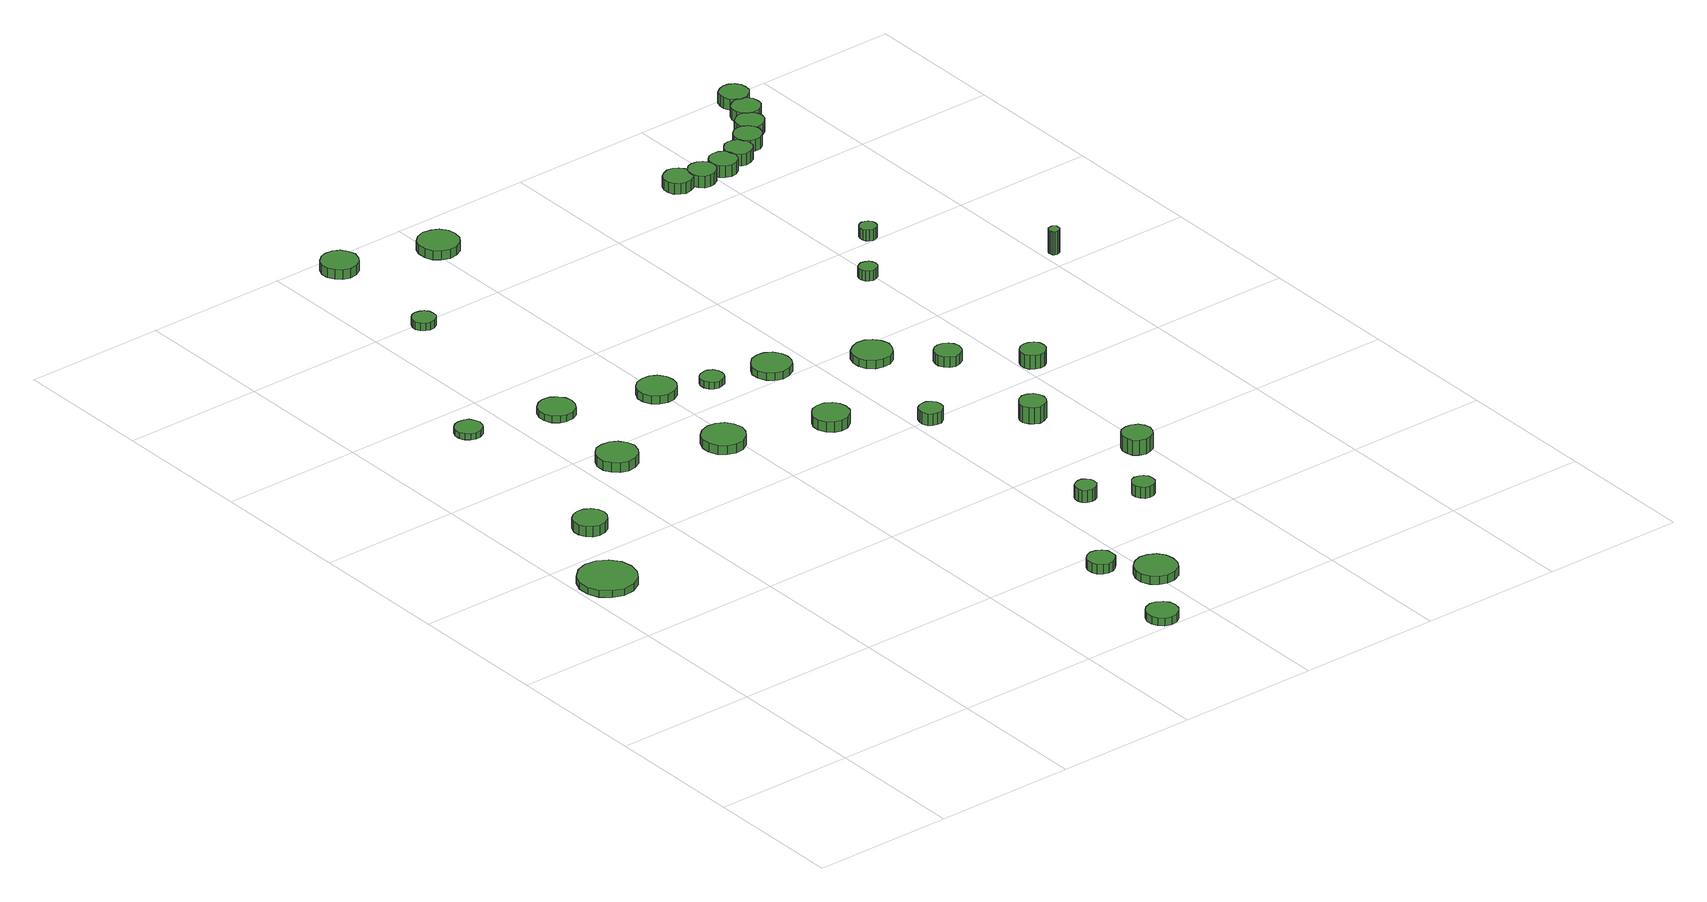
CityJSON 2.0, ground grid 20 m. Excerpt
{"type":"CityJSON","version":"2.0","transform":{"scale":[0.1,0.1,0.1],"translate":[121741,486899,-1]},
"CityObjects":{
"tree1":{"type":"SolitaryVegetationObject","attributes":{"function":"something"},"geometry":[{"type":"MultiSurface","lod":"1","boundaries":[[[0,1,2,3,4,5,6,7,8,9,10,11,12,13,14]],[[15,16,17,18,19,20,21,22,23,24,25,26,27,28,29]],[[0,29,28,1]],[[1,28,27,2]],[[2,27,26,3]],[[3,26,25,4]],[[4,25,24,5]],[[5,24,23,6]],[[6,23,22,7]],[[7,22,21,8]],[[8,21,20,9]],[[9,20,19,10]],[[10,19,18,11]],[[11,18,17,12]],[[12,17,16,13]],[[13,16,15,14]],[[14,15,29,0]]]}]},
"tree2":{"type":"SolitaryVegetationObject","attributes":{"function":"something"},"geometry":[{"type":"MultiSurface","lod":"1","boundaries":[[[30,31,32,33,34,35,36,37,38,39,40,41,42,43,44]],[[45,46,47,48,49,50,51,52,53,54,55,56,57,58,59]],[[30,59,58,31]],[[31,58,57,32]],[[32,57,56,33]],[[33,56,55,34]],[[34,55,54,35]],[[35,54,53,36]],[[36,53,52,37]],[[37,52,51,38]],[[38,51,50,39]],[[39,50,49,40]],[[40,49,48,41]],[[41,48,47,42]],[[42,47,46,43]],[[43,46,45,44]],[[44,45,59,30]]]}]},
"tree3":{"type":"SolitaryVegetationObject","attributes":{"function":"something"},"geometry":[{"type":"MultiSurface","lod":"1","boundaries":[[[60,61,62,63,64,65,66,67,68,69,70,71,72,73,74]],[[75,76,77,78,79,80,81,82,83,84,85,86,87,88,89]],[[60,89,88,61]],[[61,88,87,62]],[[62,87,86,63]],[[63,86,85,64]],[[64,85,84,65]],[[65,84,83,66]],[[66,83,82,67]],[[67,82,81,68]],[[68,81,80,69]],[[69,80,79,70]],[[70,79,78,71]],[[71,78,77,72]],[[72,77,76,73]],[[73,76,75,74]],[[74,75,89,60]]]}]},
"tree4":{"type":"SolitaryVegetationObject","attributes":{"function":"something"},"geometry":[{"type":"MultiSurface","lod":"1","boundaries":[[[90,91,92,93,94,95,96,97,98,99,100,101,102,103,104]],[[105,106,107,108,109,110,111,112,113,114,115,116,117,118,119]],[[90,119,118,91]],[[91,118,117,92]],[[92,117,116,93]],[[93,116,115,94]],[[94,115,114,95]],[[95,114,113,96]],[[96,113,112,97]],[[97,112,111,98]],[[98,111,110,99]],[[99,110,109,100]],[[100,109,108,101]],[[101,108,107,102]],[[102,107,106,103]],[[103,106,105,104]],[[104,105,119,90]]]}]},
"tree5":{"type":"SolitaryVegetationObject","attributes":{"function":"something"}},
"tree6":{"type":"SolitaryVegetationObject","attributes":{"function":"something"},"geometry":[{"type":"MultiSurface","lod":"1","boundaries":[[[120,121,122,123,124,125,126,127,128,129,130,131,132,133,134]],[[135,136,137,138,139,140,141,142,143,144,145,146,147,148,149]],[[120,149,148,121]],[[121,148,147,122]],[[122,147,146,123]],[[123,146,145,124]],[[124,145,144,125]],[[125,144,143,126]],[[126,143,142,127]],[[127,142,141,128]],[[128,141,140,129]],[[129,140,139,130]],[[130,139,138,131]],[[131,138,137,132]],[[132,137,136,133]],[[133,136,135,134]],[[134,135,149,120]]]}]},
"tree7":{"type":"SolitaryVegetationObject","attributes":{"function":"something"},"geometry":[{"type":"MultiSurface","lod":"1","boundaries":[[[150,151,152,153,154,155,156,157,158,159,160,161,162,163,164]],[[165,166,167,168,169,170,171,172,173,174,175,176,177,178,179]],[[150,179,178,151]],[[151,178,177,152]],[[152,177,176,153]],[[153,176,175,154]],[[154,175,174,155]],[[155,174,173,156]],[[156,173,172,157]],[[157,172,171,158]],[[158,171,170,159]],[[159,170,169,160]],[[160,169,168,161]],[[161,168,167,162]],[[162,167,166,163]],[[163,166,165,164]],[[164,165,179,150]]]}]},
"tree8":{"type":"SolitaryVegetationObject","attributes":{"function":"something"},"geometry":[{"type":"MultiSurface","lod":"1","boundaries":[[[180,181,182,183,184,185,186,187,188,189,190,191,192,193,194]],[[195,196,197,198,199,200,201,202,203,204,205,206,207,208,209]],[[180,209,208,181]],[[181,208,207,182]],[[182,207,206,183]],[[183,206,205,184]],[[184,205,204,185]],[[185,204,203,186]],[[186,203,202,187]],[[187,202,201,188]],[[188,201,200,189]],[[189,200,199,190]],[[190,199,198,191]],[[191,198,197,192]],[[192,197,196,193]],[[193,196,195,194]],[[194,195,209,180]]]}]},
"tree9":{"type":"SolitaryVegetationObject","attributes":{"function":"something"},"geometry":[{"type":"MultiSurface","lod":"1","boundaries":[[[210,211,212,213,214,215,216,217,218,219,220,221,222,223,224]],[[225,226,227,228,229,230,231,232,233,234,235,236,237,238,239]],[[210,239,238,211]],[[211,238,237,212]],[[212,237,236,213]],[[213,236,235,214]],[[214,235,234,215]],[[215,234,233,216]],[[216,233,232,217]],[[217,232,231,218]],[[218,231,230,219]],[[219,230,229,220]],[[220,229,228,221]],[[221,228,227,222]],[[222,227,226,223]],[[223,226,225,224]],[[224,225,239,210]]]}]},
"tree10":{"type":"SolitaryVegetationObject","attributes":{"function":"something"},"geometry":[{"type":"MultiSurface","lod":"1","boundaries":[[[240,241,242,243,244,245,246,247,248,249,250,251,252,253,254]],[[255,256,257,258,259,260,261,262,263,264,265,266,267,268,269]],[[240,269,268,241]],[[241,268,267,242]],[[242,267,266,243]],[[243,266,265,244]],[[244,265,264,245]],[[245,264,263,246]],[[246,263,262,247]],[[247,262,261,248]],[[248,261,260,249]],[[249,260,259,250]],[[250,259,258,251]],[[251,258,257,252]],[[252,257,256,253]],[[253,256,255,254]],[[254,255,269,240]]]}]},
"tree11":{"type":"SolitaryVegetationObject","attributes":{"function":"something"},"geometry":[{"type":"MultiSurface","lod":"1","boundaries":[[[270,271,272,273,274,275,276,277,278,279,280,281,282,283,284]],[[285,286,287,288,289,290,291,292,293,294,295,296,297,298,299]],[[270,299,298,271]],[[271,298,297,272]],[[272,297,296,273]],[[273,296,295,274]],[[274,295,294,275]],[[275,294,293,276]],[[276,293,292,277]],[[277,292,291,278]],[[278,291,290,279]],[[279,290,289,280]],[[280,289,288,281]],[[281,288,287,282]],[[282,287,286,283]],[[283,286,285,284]],[[284,285,299,270]]]}]},
"tree12":{"type":"SolitaryVegetationObject","attributes":{"function":"something"},"geometry":[{"type":"MultiSurface","lod":"1","boundaries":[[[300,301,302,303,304,305,306,307,308,309,310,311,312,313,314]],[[315,316,317,318,319,320,321,322,323,324,325,326,327,328,329]],[[300,329,328,301]],[[301,328,327,302]],[[302,327,326,303]],[[303,326,325,304]],[[304,325,324,305]],[[305,324,323,306]],[[306,323,322,307]],[[307,322,321,308]],[[308,321,320,309]],[[309,320,319,310]],[[310,319,318,311]],[[311,318,317,312]],[[312,317,316,313]],[[313,316,315,314]],[[314,315,329,300]]]}]},
"tree13":{"type":"SolitaryVegetationObject","attributes":{"function":"something"},"geometry":[{"type":"MultiSurface","lod":"1","boundaries":[[[330,331,332,333,334,335,336,337,338,339,340,341,342,343,344]],[[345,346,347,348,349,350,351,352,353,354,355,356,357,358,359]],[[330,359,358,331]],[[331,358,357,332]],[[332,357,356,333]],[[333,356,355,334]],[[334,355,354,335]],[[335,354,353,336]],[[336,353,352,337]],[[337,352,351,338]],[[338,351,350,339]],[[339,350,349,340]],[[340,349,348,341]],[[341,348,347,342]],[[342,347,346,343]],[[343,346,345,344]],[[344,345,359,330]]]}]},
"tree14":{"type":"SolitaryVegetationObject","attributes":{"function":"something"},"geometry":[{"type":"MultiSurface","lod":"1","boundaries":[[[360,361,362,363,364,365,366,367,368,369,370,371,372,373,374]],[[375,376,377,378,379,380,381,382,383,384,385,386,387,388,389]],[[360,389,388,361]],[[361,388,387,362]],[[362,387,386,363]],[[363,386,385,364]],[[364,385,384,365]],[[365,384,383,366]],[[366,383,382,367]],[[367,382,381,368]],[[368,381,380,369]],[[369,380,379,370]],[[370,379,378,371]],[[371,378,377,372]],[[372,377,376,373]],[[373,376,375,374]],[[374,375,389,360]]]}]},
"tree15":{"type":"SolitaryVegetationObject","attributes":{"function":"something"},"geometry":[{"type":"MultiSurface","lod":"1","boundaries":[[[390,391,392,393,394,395,396,397,398,399,400,401,402,403,404]],[[405,406,407,408,409,410,411,412,413,414,415,416,417,418,419]],[[390,419,418,391]],[[391,418,417,392]],[[392,417,416,393]],[[393,416,415,394]],[[394,415,414,395]],[[395,414,413,396]],[[396,413,412,397]],[[397,412,411,398]],[[398,411,410,399]],[[399,410,409,400]],[[400,409,408,401]],[[401,408,407,402]],[[402,407,406,403]],[[403,406,405,404]],[[404,405,419,390]]]}]},
"tree16":{"type":"SolitaryVegetationObject","attributes":{"function":"something"}},
"tree17":{"type":"SolitaryVegetationObject","attributes":{"function":"something"},"geometry":[{"type":"MultiSurface","lod":"1","boundaries":[[[420,421,422,423,424,425,426,427,428,429,430,431,432,433,434]],[[435,436,437,438,439,440,441,442,443,444,445,446,447,448,449]],[[420,449,448,421]],[[421,448,447,422]],[[422,447,446,423]],[[423,446,445,424]],[[424,445,444,425]],[[425,444,443,426]],[[426,443,442,427]],[[427,442,441,428]],[[428,441,440,429]],[[429,440,439,430]],[[430,439,438,431]],[[431,438,437,432]],[[432,437,436,433]],[[433,436,435,434]],[[434,435,449,420]]]}]},
"tree18":{"type":"SolitaryVegetationObject","attributes":{"function":"something"},"geometry":[{"type":"MultiSurface","lod":"1","boundaries":[[[450,451,452,453,454,455,456,457,458,459,460,461,462,463,464]],[[465,466,467,468,469,470,471,472,473,474,475,476,477,478,479]],[[450,479,478,451]],[[451,478,477,452]],[[452,477,476,453]],[[453,476,475,454]],[[454,475,474,455]],[[455,474,473,456]],[[456,473,472,457]],[[457,472,471,458]],[[458,471,470,459]],[[459,470,469,460]],[[460,469,468,461]],[[461,468,467,462]],[[462,467,466,463]],[[463,466,465,464]],[[464,465,479,450]]]}]},
"tree19":{"type":"SolitaryVegetationObject","attributes":{"function":"something"},"geometry":[{"type":"MultiSurface","lod":"1","boundaries":[[[480,481,482,483,484,485,486,487,488,489,490,491,492,493,494]],[[495,496,497,498,499,500,501,502,503,504,505,506,507,508,509]],[[480,509,508,481]],[[481,508,507,482]],[[482,507,506,483]],[[483,506,505,484]],[[484,505,504,485]],[[485,504,503,486]],[[486,503,502,487]],[[487,502,501,488]],[[488,501,500,489]],[[489,500,499,490]],[[490,499,498,491]],[[491,498,497,492]],[[492,497,496,493]],[[493,496,495,494]],[[494,495,509,480]]]}]},
"tree20":{"type":"SolitaryVegetationObject","attributes":{"function":"something"},"geometry":[{"type":"MultiSurface","lod":"1","boundaries":[[[510,511,512,513,514,515,516,517,518,519,520,521,522,523,524]],[[525,526,527,528,529,530,531,532,533,534,535,536,537,538,539]],[[510,539,538,511]],[[511,538,537,512]],[[512,537,536,513]],[[513,536,535,514]],[[514,535,534,515]],[[515,534,533,516]],[[516,533,532,517]],[[517,532,531,518]],[[518,531,530,519]],[[519,530,529,520]],[[520,529,528,521]],[[521,528,527,522]],[[522,527,526,523]],[[523,526,525,524]],[[524,525,539,510]]]}]},
"tree21":{"type":"SolitaryVegetationObject","attributes":{"function":"something"},"geometry":[{"type":"MultiSurface","lod":"1","boundaries":[[[540,541,542,543,544,545,546,547,548,549,550,551,552,553,554]],[[555,556,557,558,559,560,561,562,563,564,565,566,567,568,569]],[[540,569,568,541]],[[541,568,567,542]],[[542,567,566,543]],[[543,566,565,544]],[[544,565,564,545]],[[545,564,563,546]],[[546,563,562,547]],[[547,562,561,548]],[[548,561,560,549]],[[549,560,559,550]],[[550,559,558,551]],[[551,558,557,552]],[[552,557,556,553]],[[553,556,555,554]],[[554,555,569,540]]]}]},
"tree22":{"type":"SolitaryVegetationObject","attributes":{"function":"something"},"geometry":[{"type":"MultiSurface","lod":"1","boundaries":[[[570,571,572,573,574,575,576,577,578,579,580,581,582,583,584]],[[585,586,587,588,589,590,591,592,593,594,595,596,597,598,599]],[[570,599,598,571]],[[571,598,597,572]],[[572,597,596,573]],[[573,596,595,574]],[[574,595,594,575]],[[575,594,593,576]],[[576,593,592,577]],[[577,592,591,578]],[[578,591,590,579]],[[579,590,589,580]],[[580,589,588,581]],[[581,588,587,582]],[[582,587,586,583]],[[583,586,585,584]],[[584,585,599,570]]]}]},
"tree23":{"type":"SolitaryVegetationObject","attributes":{"function":"something"},"geometry":[{"type":"MultiSurface","lod":"1","boundaries":[[[600,601,602,603,604,605,606,607,608,609,610,611,612,613,614]],[[615,616,617,618,619,620,621,622,623,624,625,626,627,628,629]],[[600,629,628,601]],[[601,628,627,602]],[[602,627,626,603]],[[603,626,625,604]],[[604,625,624,605]],[[605,624,623,606]],[[606,623,622,607]],[[607,622,621,608]],[[608,621,620,609]],[[609,620,619,610]],[[610,619,618,611]],[[611,618,617,612]],[[612,617,616,613]],[[613,616,615,614]],[[614,615,629,600]]]}]},
"tree24":{"type":"SolitaryVegetationObject","attributes":{"function":"something"},"geometry":[{"type":"MultiSurface","lod":"1","boundaries":[[[630,631,632,633,634,635,636,637,638,639,640,641,642,643,644]],[[645,646,647,648,649,650,651,652,653,654,655,656,657,658,659]],[[630,659,658,631]],[[631,658,657,632]],[[632,657,656,633]],[[633,656,655,634]],[[634,655,654,635]],[[635,654,653,636]],[[636,653,652,637]],[[637,652,651,638]],[[638,651,650,639]],[[639,650,649,640]],[[640,649,648,641]],[[641,648,647,642]],[[642,647,646,643]],[[643,646,645,644]],[[644,645,659,630]]]}]},
"tree25":{"type":"SolitaryVegetationObject","attributes":{"function":"something"},"geometry":[{"type":"MultiSurface","lod":"1","boundaries":[[[660,661,662,663,664,665,666,667,668,669,670,671,672,673,674]],[[675,676,677,678,679,680,681,682,683,684,685,686,687,688,689]],[[660,689,688,661]],[[661,688,687,662]],[[662,687,686,663]],[[663,686,685,664]],[[664,685,684,665]],[[665,684,683,666]],[[666,683,682,667]],[[667,682,681,668]],[[668,681,680,669]],[[669,680,679,670]],[[670,679,678,671]],[[671,678,677,672]],[[672,677,676,673]],[[673,676,675,674]],[[674,675,689,660]]]}]},
"tree26":{"type":"SolitaryVegetationObject","attributes":{"function":"something"},"geometry":[{"type":"MultiSurface","lod":"1","boundaries":[[[690,691,692,693,694,695,696,697,698,699,700,701,702,703,704]],[[705,706,707,708,709,710,711,712,713,714,715,716,717,718,719]],[[690,719,718,691]],[[691,718,717,692]],[[692,717,716,693]],[[693,716,715,694]],[[694,715,714,695]],[[695,714,713,696]],[[696,713,712,697]],[[697,712,711,698]],[[698,711,710,699]],[[699,710,709,700]],[[700,709,708,701]],[[701,708,707,702]],[[702,707,706,703]],[[703,706,705,704]],[[704,705,719,690]]]}]},
"tree27":{"type":"SolitaryVegetationObject","attributes":{"function":"something"},"geometry":[{"type":"MultiSurface","lod":"1","boundaries":[[[720,721,722,723,724,725,726,727,728,729,730,731,732,733,734]],[[735,736,737,738,739,740,741,742,743,744,745,746,747,748,749]],[[720,749,748,721]],[[721,748,747,722]],[[722,747,746,723]],[[723,746,745,724]],[[724,745,744,725]],[[725,744,743,726]],[[726,743,742,727]],[[727,742,741,728]],[[728,741,740,729]],[[729,740,739,730]],[[730,739,738,731]],[[731,738,737,732]],[[732,737,736,733]],[[733,736,735,734]],[[734,735,749,720]]]}]},
"tree28":{"type":"SolitaryVegetationObject","attributes":{"function":"something"},"geometry":[{"type":"MultiSurface","lod":"1","boundaries":[[[750,751,752,753,754,755,756,757,758,759,760,761,762,763,764]],[[765,766,767,768,769,770,771,772,773,774,775,776,777,778,779]],[[750,779,778,751]],[[751,778,777,752]],[[752,777,776,753]],[[753,776,775,754]],[[754,775,774,755]],[[755,774,773,756]],[[756,773,772,757]],[[757,772,771,758]],[[758,771,770,759]],[[759,770,769,760]],[[760,769,768,761]],[[761,768,767,762]],[[762,767,766,763]],[[763,766,765,764]],[[764,765,779,750]]]}]},
"tree29":{"type":"SolitaryVegetationObject","attributes":{"function":"something"},"geometry":[{"type":"MultiSurface","lod":"1","boundaries":[[[780,781,782,783,784,785,786,787,788,789,790,791,792,793,794]],[[795,796,797,798,799,800,801,802,803,804,805,806,807,808,809]],[[780,809,808,781]],[[781,808,807,782]],[[782,807,806,783]],[[783,806,805,784]],[[784,805,804,785]],[[785,804,803,786]],[[786,803,802,787]],[[787,802,801,788]],[[788,801,800,789]],[[789,800,799,790]],[[790,799,798,791]],[[791,798,797,792]],[[792,797,796,793]],[[793,796,795,794]],[[794,795,809,780]]]}]},
"tree30":{"type":"SolitaryVegetationObject","attributes":{"function":"something"},"geometry":[{"type":"MultiSurface","lod":"1","boundaries":[[[810,811,812,813,814,815,816,817,818,819,820,821,822,823,824]],[[825,826,827,828,829,830,831,832,833,834,835,836,837,838,839]],[[810,839,838,811]],[[811,838,837,812]],[[812,837,836,813]],[[813,836,835,814]],[[814,835,834,815]],[[815,834,833,816]],[[816,833,832,817]],[[817,832,831,818]],[[818,831,830,819]],[[819,830,829,820]],[[820,829,828,821]],[[821,828,827,822]],[[822,827,826,823]],[[823,826,825,824]],[[824,825,839,810]]]}]},
"tree31":{"type":"SolitaryVegetationObject","attributes":{"function":"something"}},
"tree32":{"type":"SolitaryVegetationObject","attributes":{"function":"something"},"geometry":[{"type":"MultiSurface","lod":"1","boundaries":[[[840,841,842,843,844,845,846,847,848,849,850,851,852,853,854]],[[855,856,857,858,859,860,861,862,863,864,865,866,867,868,869]],[[840,869,868,841]],[[841,868,867,842]],[[842,867,866,843]],[[843,866,865,844]],[[844,865,864,845]],[[845,864,863,846]],[[846,863,862,847]],[[847,862,861,848]],[[848,861,860,849]],[[849,860,859,850]],[[850,859,858,851]],[[851,858,857,852]],[[852,857,856,853]],[[853,856,855,854]],[[854,855,869,840]]]}]},
"tree33":{"type":"SolitaryVegetationObject","attributes":{"function":"something"},"geometry":[{"type":"MultiSurface","lod":"1","boundaries":[[[870,871,872,873,874,875,876,877,878,879,880,881,882,883,884]],[[885,886,887,888,889,890,891,892,893,894,895,896,897,898,899]],[[870,899,898,871]],[[871,898,897,872]],[[872,897,896,873]],[[873,896,895,874]],[[874,895,894,875]],[[875,894,893,876]],[[876,893,892,877]],[[877,892,891,878]],[[878,891,890,879]],[[879,890,889,880]],[[880,889,888,881]],[[881,888,887,882]],[[882,887,886,883]],[[883,886,885,884]],[[884,885,899,870]]]}]},
"tree34":{"type":"SolitaryVegetationObject","attributes":{"function":"something"},"geometry":[{"type":"MultiSurface","lod":"1","boundaries":[[[900,901,902,903,904,905,906,907,908,909,910,911,912,913,914]],[[915,916,917,918,919,920,921,922,923,924,925,926,927,928,929]],[[900,929,928,901]],[[901,928,927,902]],[[902,927,926,903]],[[903,926,925,904]],[[904,925,924,905]],[[905,924,923,906]],[[906,923,922,907]],[[907,922,921,908]],[[908,921,920,909]],[[909,920,919,910]],[[910,919,918,911]],[[911,918,917,912]],[[912,917,916,913]],[[913,916,915,914]],[[914,915,929,900]]]}]},
"tree35":{"type":"SolitaryVegetationObject","attributes":{"function":"something"},"geometry":[{"type":"MultiSurface","lod":"1","boundaries":[[[930,931,932,933,934,935,936,937,938,939,940,941,942,943,944]],[[945,946,947,948,949,950,951,952,953,954,955,956,957,958,959]],[[930,959,958,931]],[[931,958,957,932]],[[932,957,956,933]],[[933,956,955,934]],[[934,955,954,935]],[[935,954,953,936]],[[936,953,952,937]],[[937,952,951,938]],[[938,951,950,939]],[[939,950,949,940]],[[940,949,948,941]],[[941,948,947,942]],[[942,947,946,943]],[[943,946,945,944]],[[944,945,959,930]]]}]},
"tree36":{"type":"SolitaryVegetationObject","attributes":{"function":"something"},"geometry":[{"type":"MultiSurface","lod":"1","boundaries":[[[960,961,962,963,964,965,966,967,968,969,970,971,972,973,974]],[[975,976,977,978,979,980,981,982,983,984,985,986,987,988,989]],[[960,989,988,961]],[[961,988,987,962]],[[962,987,986,963]],[[963,986,985,964]],[[964,985,984,965]],[[965,984,983,966]],[[966,983,982,967]],[[967,982,981,968]],[[968,981,980,969]],[[969,980,979,970]],[[970,979,978,971]],[[971,978,977,972]],[[972,977,976,973]],[[973,976,975,974]],[[974,975,989,960]]]}]},
"tree37":{"type":"SolitaryVegetationObject","attributes":{"function":"something"},"geometry":[{"type":"MultiSurface","lod":"1","boundaries":[[[990,991,992,993,994,995,996,997,998,999,1000,1001,1002,1003,1004]],[[1005,1006,1007,1008,1009,1010,1011,1012,1013,1014,1015,1016,1017,1018,1019]],[[990,1019,1018,991]],[[991,1018,1017,992]],[[992,1017,1016,993]],[[993,1016,1015,994]],[[994,1015,1014,995]],[[995,1014,1013,996]],[[996,1013,1012,997]],[[997,1012,1011,998]],[[998,1011,1010,999]],[[999,1010,1009,1000]],[[1000,1009,1008,1001]],[[1001,1008,1007,1002]],[[1002,1007,1006,1003]],[[1003,1006,1005,1004]],[[1004,1005,1019,990]]]}]},
"tree38":{"type":"SolitaryVegetationObject","attributes":{"function":"something"},"geometry":[{"type":"MultiSurface","lod":"1","boundaries":[[[1020,1021,1022,1023,1024,1025,1026,1027,1028,1029,1030,1031,1032,1033,1034]],[[1035,1036,1037,1038,1039,1040,1041,1042,1043,1044,1045,1046,1047,1048,1049]],[[1020,1049,1048,1021]],[[1021,1048,1047,1022]],[[1022,1047,1046,1023]],[[1023,1046,1045,1024]],[[1024,1045,1044,1025]],[[1025,1044,1043,1026]],[[1026,1043,1042,1027]],[[1027,1042,1041,1028]],[[1028,1041,1040,1029]],[[1029,1040,1039,1030]],[[1030,1039,1038,1031]],[[1031,1038,1037,1032]],[[1032,1037,1036,1033]],[[1033,1036,1035,1034]],[[1034,1035,1049,1020]]]}]}
},
"vertices":[
[83,536,16],[80,552,16],[70,566,16],[56,574,16],[39,576,16],[24,571,16],[11,559,16],[5,544,16],[5,528,16],[11,513,16],[24,502,16],[39,496,16],[56,498,16],[70,506,16],[80,520,16],[80,520,6],[70,506,6],[56,498,6],[39,496,6],[24,502,6],[11,513,6],[5,528,6],[5,544,6],[11,559,6],[24,571,6],[39,576,6],[56,574,6],[70,566,6],[80,552,6],[83,536,6],
[138,659,20],[136,669,20],[130,676,20],[122,681,20],[112,682,20],[103,679,20],[96,673,20],[92,664,20],[92,654,20],[96,645,20],[103,639,20],[112,636,20],[122,637,20],[130,642,20],[136,650,20],[136,650,5],[130,642,5],[122,637,5],[112,636,5],[103,639,5],[96,645,5],[92,654,5],[92,664,5],[96,673,5],[103,679,5],[112,682,5],[122,681,5],[130,676,5],[136,669,5],[138,659,5],
[165,945,14],[163,952,14],[159,959,14],[152,962,14],[144,963,14],[137,961,14],[131,956,14],[128,949,14],[128,941,14],[131,934,14],[137,929,14],[144,926,14],[152,927,14],[159,931,14],[163,937,14],[163,937,5],[159,931,5],[152,927,5],[144,926,5],[137,929,5],[131,934,5],[128,941,5],[128,949,5],[131,956,5],[137,961,5],[144,963,5],[152,962,5],[159,959,5],[163,952,5],[165,945,5],
[276,768,19],[273,780,19],[266,789,19],[256,795,19],[244,796,19],[233,793,19],[225,785,19],[220,774,19],[220,762,19],[225,752,19],[233,744,19],[244,740,19],[256,742,19],[266,747,19],[273,757,19],[273,757,5],[266,747,5],[256,742,5],[244,740,5],[233,744,5],[225,752,5],[220,762,5],[220,774,5],[225,785,5],[233,793,5],[244,796,5],[256,795,5],[266,789,5],[273,780,5],[276,768,5],
[291,914,14],[289,924,14],[283,932,14],[274,938,14],[263,939,14],[254,936,14],[246,929,14],[242,919,14],[242,909,14],[246,899,14],[254,892,14],[263,889,14],[274,890,14],[283,895,14],[289,904,14],[289,904,4],[283,895,4],[274,890,4],[263,889,4],[254,892,4],[246,899,4],[242,909,4],[242,919,4],[246,929,4],[254,936,4],[263,939,4],[274,938,4],[283,932,4],[289,924,4],[291,914,4],
[561,22,16],[559,31,16],[554,38,16],[546,43,16],[537,44,16],[528,41,16],[522,35,16],[518,27,16],[518,17,16],[522,9,16],[528,3,16],[537,0,16],[546,1,16],[554,6,16],[559,13,16],[559,13,5],[554,6,5],[546,1,5],[537,0,5],[528,3,5],[522,9,5],[518,17,5],[518,27,5],[522,35,5],[528,41,5],[537,44,5],[546,43,5],[554,38,5],[559,31,5],[561,22,5],
[414,721,17],[411,733,17],[404,743,17],[393,749,17],[381,750,17],[369,746,17],[360,738,17],[355,727,17],[355,715,17],[360,703,17],[369,695,17],[381,691,17],[393,692,17],[404,699,17],[411,709,17],[411,709,4],[404,699,4],[393,692,4],[381,691,4],[369,695,4],[360,703,4],[355,715,4],[355,727,4],[360,738,4],[369,746,4],[381,750,4],[393,749,4],[404,743,4],[411,733,4],[414,721,4],
[578,171,19],[577,179,19],[572,185,19],[565,189,19],[557,190,19],[550,187,19],[544,182,19],[541,175,19],[541,167,19],[544,160,19],[550,155,19],[557,152,19],[565,153,19],[572,157,19],[577,163,19],[577,163,5],[572,157,5],[565,153,5],[557,152,5],[550,155,5],[544,160,5],[541,167,5],[541,175,5],[544,182,5],[550,187,5],[557,190,5],[565,189,5],[572,185,5],[577,179,5],[578,171,5],
[288,1191,19],[287,1198,19],[283,1203,19],[277,1206,19],[270,1207,19],[264,1205,19],[259,1200,19],[256,1194,19],[256,1188,19],[259,1182,19],[264,1177,19],[270,1175,19],[277,1176,19],[283,1179,19],[287,1184,19],[287,1184,8],[283,1179,8],[277,1176,8],[270,1175,8],[264,1177,8],[259,1182,8],[256,1188,8],[256,1194,8],[259,1200,8],[264,1205,8],[270,1207,8],[277,1206,8],[283,1203,8],[287,1198,8],[288,1191,8],
[632,114,17],[630,126,17],[623,136,17],[612,142,17],[600,143,17],[589,139,17],[580,131,17],[575,120,17],[575,108,17],[580,97,17],[589,89,17],[600,85,17],[612,86,17],[623,92,17],[630,102,17],[630,102,5],[623,92,5],[612,86,5],[600,85,5],[589,89,5],[580,97,5],[575,108,5],[575,120,5],[580,131,5],[589,139,5],[600,143,5],[612,142,5],[623,136,5],[630,126,5],[632,114,5],
[423,872,16],[421,883,16],[414,892,16],[405,897,16],[394,898,16],[383,895,16],[375,888,16],[370,877,16],[370,866,16],[375,856,16],[383,849,16],[394,845,16],[405,847,16],[414,852,16],[421,861,16],[421,861,4],[414,852,4],[405,847,4],[394,845,4],[383,849,4],[375,856,4],[370,866,4],[370,877,4],[375,888,4],[383,895,4],[394,898,4],[405,897,4],[414,892,4],[421,883,4],[423,872,4],
[301,1366,23],[298,1376,23],[292,1385,23],[283,1390,23],[273,1391,23],[263,1388,23],[255,1381,23],[250,1371,23],[250,1360,23],[255,1351,23],[263,1344,23],[273,1340,23],[283,1342,23],[292,1347,23],[298,1355,23],[298,1355,9],[292,1347,9],[283,1342,9],[273,1340,9],[263,1344,9],[255,1351,9],[250,1360,9],[250,1371,9],[255,1381,9],[263,1388,9],[273,1391,9],[283,1390,9],[292,1385,9],[298,1376,9],[301,1366,9],
[485,849,14],[484,856,14],[480,861,14],[474,865,14],[468,865,14],[461,863,14],[456,859,14],[453,853,14],[453,846,14],[456,840,14],[461,835,14],[468,833,14],[474,834,14],[480,837,14],[484,843,14],[484,843,4],[480,837,4],[474,834,4],[468,833,4],[461,835,4],[456,840,4],[453,846,4],[453,853,4],[456,859,4],[461,863,4],[468,865,4],[474,865,4],[480,861,4],[484,856,4],[485,849,4],
[549,675,19],[547,685,19],[541,694,19],[532,699,19],[521,700,19],[511,697,19],[504,690,19],[499,680,19],[499,670,19],[504,660,19],[511,653,19],[521,650,19],[532,651,19],[541,657,19],[547,665,19],[547,665,4],[541,657,4],[532,651,4],[521,650,4],[511,653,4],[504,660,4],[499,670,4],[499,680,4],[504,690,4],[511,697,4],[521,700,4],[532,699,4],[541,694,4],[547,685,4],[549,675,4],
[671,322,23],[670,328,23],[666,333,23],[661,336,23],[655,336,23],[649,334,23],[644,330,23],[642,325,23],[642,319,23],[644,313,23],[649,309,23],[655,307,23],[661,308,23],[666,311,23],[670,316,23],[670,316,5],[666,311,5],[661,308,5],[655,307,5],[649,309,5],[644,313,5],[642,319,5],[642,325,5],[644,330,5],[649,334,5],[655,336,5],[661,336,5],[666,333,5],[670,328,5],[671,322,5],
[574,825,16],[572,836,16],[566,845,16],[556,851,16],[545,852,16],[534,849,16],[526,841,16],[521,831,16],[521,820,16],[526,809,16],[534,802,16],[545,798,16],[556,800,16],[566,805,16],[572,814,16],[572,814,5],[566,805,5],[556,800,5],[545,798,5],[534,802,5],[526,809,5],[521,820,5],[521,831,5],[526,841,5],[534,849,5],[545,852,5],[556,851,5],[566,845,5],[572,836,5],[574,825,5],
[433,1326,23],[431,1337,23],[424,1347,23],[414,1352,23],[402,1354,23],[391,1350,23],[382,1342,23],[378,1332,23],[378,1320,23],[382,1309,23],[391,1302,23],[402,1298,23],[414,1299,23],[424,1305,23],[431,1314,23],[431,1314,10],[424,1305,10],[414,1299,10],[402,1298,10],[391,1302,10],[382,1309,10],[378,1320,10],[378,1332,10],[382,1342,10],[391,1350,10],[402,1354,10],[414,1352,10],[424,1347,10],[431,1337,10],[433,1326,10],
[736,284,21],[735,291,21],[731,296,21],[726,299,21],[719,300,21],[713,298,21],[709,293,21],[706,288,21],[706,281,21],[709,276,21],[713,271,21],[719,269,21],[726,270,21],[731,273,21],[735,278,21],[735,278,5],[731,273,5],[726,270,5],[719,269,5],[713,271,5],[709,276,5],[706,281,5],[706,288,5],[709,293,5],[713,298,5],[719,300,5],[726,299,5],[731,296,5],[735,291,5],[736,284,5],
[643,600,22],[642,607,22],[638,612,22],[632,616,22],[625,616,22],[619,614,22],[614,610,22],[611,603,22],[611,597,22],[614,590,22],[619,586,22],[625,584,22],[632,584,22],[638,588,22],[642,593,22],[642,593,5],[638,588,5],[632,584,5],[625,584,5],[619,586,5],[614,590,5],[611,597,5],[611,603,5],[614,610,5],[619,614,5],[625,616,5],[632,616,5],[638,612,5],[642,607,5],[643,600,5],
[750,523,29],[748,530,29],[744,536,29],[737,540,29],[729,541,29],[722,538,29],[717,533,29],[713,526,29],[713,519,29],[717,512,29],[722,507,29],[729,504,29],[737,505,29],[744,509,29],[748,515,29],[748,515,5],[744,509,5],[737,505,5],[729,504,5],[722,507,5],[717,512,5],[713,519,5],[713,526,5],[717,533,5],[722,538,5],[729,541,5],[737,540,5],[744,536,5],[748,530,5],[750,523,5],
[694,768,17],[691,779,17],[684,788,17],[675,794,17],[663,795,17],[653,791,17],[644,784,17],[640,773,17],[640,762,17],[644,752,17],[653,744,17],[663,741,17],[675,742,17],[684,747,17],[691,757,17],[691,757,5],[684,747,5],[675,742,5],[663,741,5],[653,744,5],[644,752,5],[640,762,5],[640,773,5],[644,784,5],[653,791,5],[663,795,5],[675,794,5],[684,788,5],[691,779,5],[694,768,5],
[808,379,27],[806,387,27],[801,394,27],[793,398,27],[785,399,27],[776,397,27],[770,391,27],[767,383,27],[767,374,27],[770,366,27],[776,361,27],[785,358,27],[793,359,27],[801,363,27],[806,370,27],[806,370,5],[801,363,5],[793,359,5],[785,358,5],[776,361,5],[770,366,5],[767,374,5],[767,383,5],[770,391,5],[776,397,5],[785,399,5],[793,398,5],[801,394,5],[806,387,5],[808,379,5],
[756,702,21],[754,709,21],[750,715,21],[743,719,21],[735,720,21],[728,718,21],[722,712,21],[719,705,21],[719,698,21],[722,691,21],[728,686,21],[735,683,21],[743,684,21],[750,688,21],[754,694,21],[754,694,6],[750,688,6],[743,684,6],[735,683,6],[728,686,6],[722,691,6],[719,698,6],[719,705,6],[722,712,6],[728,718,6],[735,720,6],[743,719,6],[750,715,6],[754,709,6],[756,702,6],
[836,629,26],[835,636,26],[830,642,26],[824,645,26],[817,646,26],[810,644,26],[804,639,26],[801,632,26],[801,625,26],[804,618,26],[810,614,26],[817,611,26],[824,612,26],[830,616,26],[835,622,26],[835,622,6],[830,616,6],[824,612,6],[817,611,6],[810,614,6],[804,618,6],[801,625,6],[801,632,6],[804,639,6],[810,644,6],[817,646,6],[824,645,6],[830,642,6],[835,636,6],[836,629,6],
[804,930,22],[803,936,22],[800,940,22],[795,942,22],[790,943,22],[785,941,22],[781,938,22],[779,933,22],[779,928,22],[781,923,22],[785,920,22],[790,918,22],[795,919,22],[800,921,22],[803,925,22],[803,925,7],[800,921,7],[795,919,7],[790,918,7],[785,920,7],[781,923,7],[779,928,7],[779,933,7],[781,938,7],[785,941,7],[790,943,7],[795,942,7],[800,940,7],[803,936,7],[804,930,7],
[764,1258,25],[763,1266,25],[758,1273,25],[751,1277,25],[742,1278,25],[735,1275,25],[728,1270,25],[725,1262,25],[725,1254,25],[728,1246,25],[735,1241,25],[742,1238,25],[751,1239,25],[758,1243,25],[763,1250,25],[763,1250,9],[758,1243,9],[751,1239,9],[742,1238,9],[735,1241,9],[728,1246,9],[725,1254,9],[725,1262,9],[728,1270,9],[735,1275,9],[742,1278,9],[751,1277,9],[758,1273,9],[763,1266,9],[764,1258,9],
[798,1251,26],[796,1259,26],[791,1265,26],[784,1269,26],[776,1270,26],[769,1268,26],[763,1262,26],[760,1255,26],[760,1247,26],[763,1240,26],[769,1234,26],[776,1232,26],[784,1233,26],[791,1237,26],[796,1243,26],[796,1243,9],[791,1237,9],[784,1233,9],[776,1232,9],[769,1234,9],[763,1240,9],[760,1247,9],[760,1255,9],[763,1262,9],[769,1268,9],[776,1270,9],[784,1269,9],[791,1265,9],[796,1259,9],[798,1251,9],
[866,1008,24],[865,1013,24],[862,1017,24],[858,1019,24],[853,1020,24],[848,1018,24],[845,1015,24],[843,1010,24],[843,1005,24],[845,1001,24],[848,998,24],[853,996,24],[858,997,24],[862,999,24],[865,1003,24],[865,1003,8],[862,999,8],[858,997,8],[853,996,8],[848,998,8],[845,1001,8],[843,1005,8],[843,1010,8],[845,1015,8],[848,1018,8],[853,1020,8],[858,1019,8],[862,1017,8],[865,1013,8],[866,1008,8],
[835,1254,26],[833,1262,26],[829,1268,26],[822,1272,26],[814,1273,26],[806,1271,26],[800,1265,26],[797,1258,26],[797,1250,26],[800,1243,26],[806,1238,26],[814,1235,26],[822,1236,26],[829,1240,26],[833,1246,26],[833,1246,9],[829,1240,9],[822,1236,9],[814,1235,9],[806,1238,9],[800,1243,9],[797,1250,9],[797,1258,9],[800,1265,9],[806,1271,9],[814,1273,9],[822,1272,9],[829,1268,9],[833,1262,9],[835,1254,9],
[868,1265,26],[867,1273,26],[862,1279,26],[855,1283,26],[847,1284,26],[840,1282,26],[834,1276,26],[831,1269,26],[831,1261,26],[834,1254,26],[840,1248,26],[847,1246,26],[855,1247,26],[862,1251,26],[867,1257,26],[867,1257,9],[862,1251,9],[855,1247,9],[847,1246,9],[840,1248,9],[834,1254,9],[831,1261,9],[831,1269,9],[834,1276,9],[840,1282,9],[847,1284,9],[855,1283,9],[862,1279,9],[867,1273,9],[868,1265,9],
[1021,828,42],[1021,831,42],[1019,833,42],[1016,835,42],[1013,835,42],[1010,834,42],[1008,832,42],[1007,829,42],[1007,826,42],[1008,823,42],[1010,821,42],[1013,820,42],[1016,821,42],[1019,822,42],[1021,825,42],[1021,825,8],[1019,822,8],[1016,821,8],[1013,820,8],[1010,821,8],[1008,823,8],[1007,826,8],[1007,829,8],[1008,832,8],[1010,834,8],[1013,835,8],[1016,835,8],[1019,833,8],[1021,831,8],[1021,828,8],
[899,1284,27],[897,1292,27],[892,1298,27],[885,1302,27],[877,1303,27],[870,1300,27],[864,1295,27],[861,1288,27],[861,1280,27],[864,1272,27],[870,1267,27],[877,1265,27],[885,1265,27],[892,1269,27],[897,1276,27],[897,1276,10],[892,1269,10],[885,1265,10],[877,1265,10],[870,1267,10],[864,1272,10],[861,1280,10],[861,1288,10],[864,1295,10],[870,1300,10],[877,1303,10],[885,1302,10],[892,1298,10],[897,1292,10],[899,1284,10],
[924,1309,26],[922,1317,26],[917,1324,26],[910,1328,26],[902,1329,26],[894,1326,26],[888,1321,26],[885,1313,26],[885,1305,26],[888,1298,26],[894,1292,26],[902,1290,26],[910,1291,26],[917,1295,26],[922,1301,26],[922,1301,10],[917,1295,10],[910,1291,10],[902,1290,10],[894,1292,10],[888,1298,10],[885,1305,10],[885,1313,10],[888,1321,10],[894,1326,10],[902,1329,10],[910,1328,10],[917,1324,10],[922,1317,10],[924,1309,10],
[943,1341,26],[942,1349,26],[937,1356,26],[930,1360,26],[921,1361,26],[914,1358,26],[907,1353,26],[904,1345,26],[904,1337,26],[907,1330,26],[914,1324,26],[921,1322,26],[930,1322,26],[937,1327,26],[942,1333,26],[942,1333,10],[937,1327,10],[930,1322,10],[921,1322,10],[914,1324,10],[907,1330,10],[904,1337,10],[904,1345,10],[907,1353,10],[914,1358,10],[921,1361,10],[930,1360,10],[937,1356,10],[942,1349,10],[943,1341,10],
[952,1377,27],[951,1385,27],[946,1392,27],[939,1396,27],[930,1397,27],[923,1394,27],[916,1389,27],[913,1381,27],[913,1373,27],[916,1365,27],[923,1360,27],[930,1357,27],[939,1358,27],[946,1362,27],[951,1369,27],[951,1369,11],[946,1362,11],[939,1358,11],[930,1357,11],[923,1360,11],[916,1365,11],[913,1373,11],[913,1381,11],[916,1389,11],[923,1394,11],[930,1397,11],[939,1396,11],[946,1392,11],[951,1385,11],[952,1377,11]
]}
